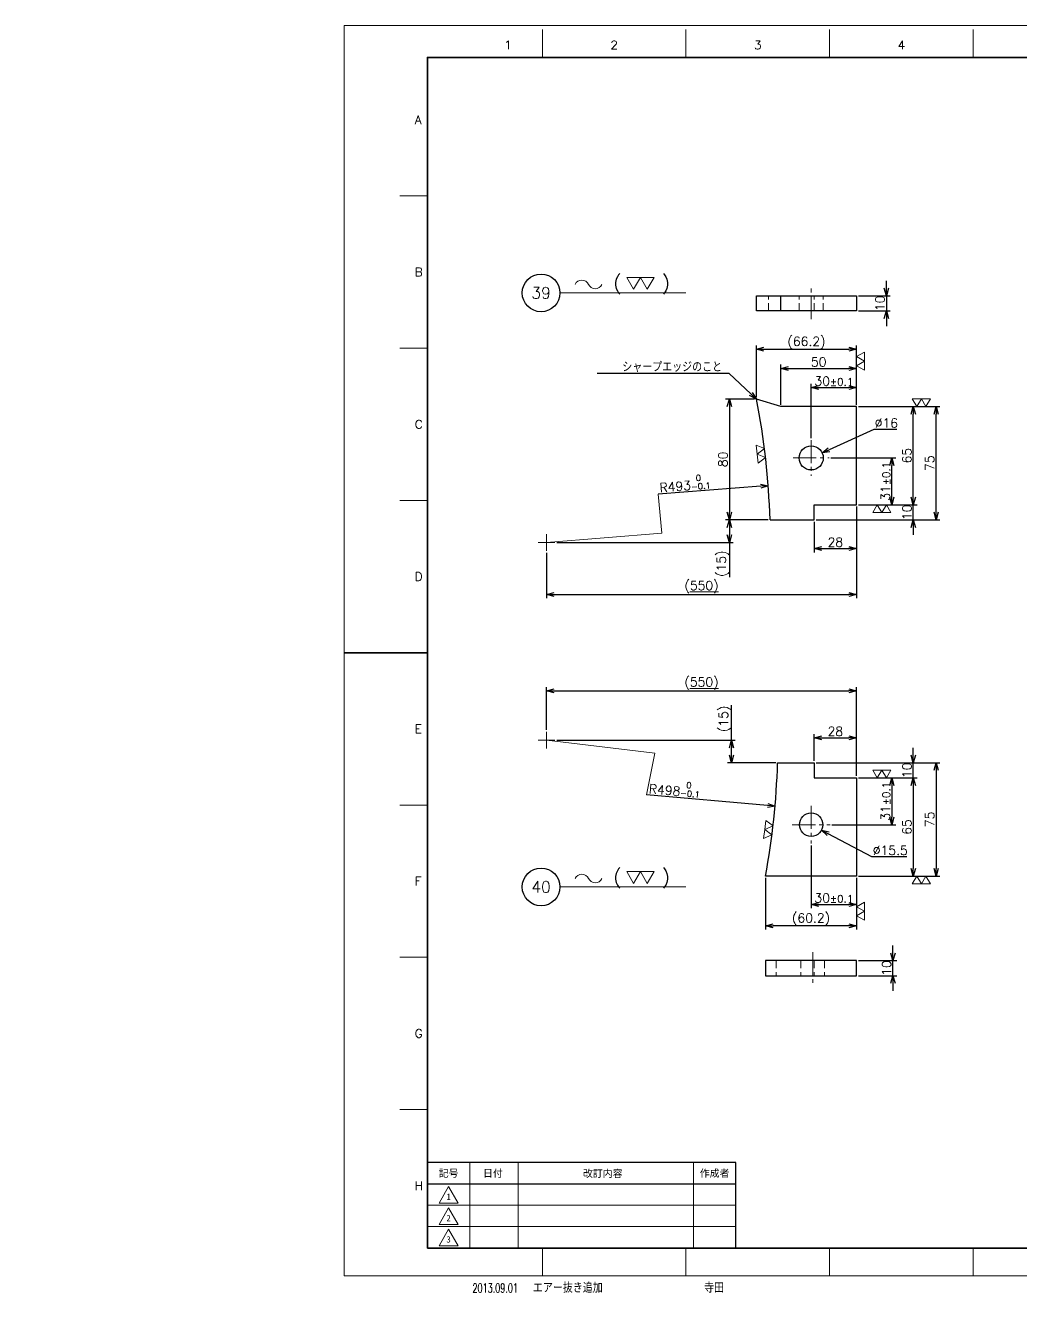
# Model space of a CAD drawing. Header units: millimetres. Extents: x -211 to 1235, y -11 to 828.
# Drawn here: x -211 to 448, y -11 to 828 of the extents above; entities that cross this region are included whole.
import ezdxf
from ezdxf import colors
from ezdxf.entities.mleader import LeaderData, LeaderLine
from ezdxf.enums import TextEntityAlignment as Align
from ezdxf.math import Vec2, Vec3

# ---------------------------------------------------------------- set-up
doc = ezdxf.new("R2010")
doc.units = ezdxf.units.MM
doc.header["$LTSCALE"] = 0.8
doc.header["$PDMODE"] = 99
doc.header["$PDSIZE"] = 1
doc.linetypes.add('CENTER2', pattern=[28.575, 19.05, -3.175, 3.175, -3.175])
doc.linetypes.add('HIDDEN', pattern=[9.525, 6.35, -3.175])
for name, color, linetype, lineweight in [('04_HIDDEN', 2, 'HIDDEN', 13), ('05_CENTER', 4, 'CENTER2', 13), ('07_TEXT', 3, 'Continuous', 13), ('08_DIM', 3, 'Continuous', 13), ('90_FRAME', 5, 'Continuous', 35)]:
    doc.layers.add(name, color=color, linetype=linetype, lineweight=lineweight)
doc.layers.add('91_BLANK', color=5, linetype='Continuous', lineweight=0, plot=False)
doc.styles.add('KSS_TXT', font='txt.shx', dxfattribs={"bigfont": 'extfont2.shx'})
doc.styles.add('MS_G', font='MS Gothic.ttf')
doc.styles.get("Standard").update_dxf_attribs({"font": 'txt.shx', "bigfont": 'extfont2.shx'})
doc.styles.add('表題用', font='MS PGothic.ttf')
doc.dimstyles.new('KSS_DIM', dxfattribs={"dimscale": 2, "dimtxt": 3, "dimasz": 2.5, "dimexe": 1.25, "dimexo": 0.625, "dimtad": 1, "dimdsep": 46, "dimtxsty": 'KSS_TXT', "dimblk": 'OPEN30', "dimcen": 0, "dimazin": 2, "dimtfac": 0.75, "dimtmove": 0, "dimatfit": 3, "dimldrblk": 'OPEN30', "dimfxl": 1.25, "dimtolj": 1, "dimarcsym": 0})
doc.dimstyles.new('KSS_DIM$3', dxfattribs={"dimscale": 2, "dimtxt": 3, "dimasz": 2.5, "dimexe": 1.25, "dimexo": 0.625, "dimtad": 1, "dimtih": 1, "dimtoh": 1, "dimdsep": 46, "dimtxsty": 'KSS_TXT', "dimblk": 'OPEN30', "dimcen": 0, "dimazin": 2, "dimtfac": 0.75, "dimtofl": 0, "dimtmove": 0, "dimatfit": 3, "dimldrblk": 'OPEN30', "dimfxl": 1.25, "dimtolj": 1, "dimarcsym": 0})
doc.dimstyles.new('KSS_DIM$4', dxfattribs={"dimscale": 2, "dimtxt": 3, "dimasz": 2.5, "dimexe": 1.25, "dimexo": 0.625, "dimtad": 1, "dimdsep": 46, "dimtxsty": 'KSS_TXT', "dimblk": 'OPEN30', "dimcen": 0, "dimse1": 1, "dimazin": 2, "dimtfac": 0.75, "dimtofl": 0, "dimtmove": 0, "dimatfit": 3, "dimldrblk": 'OPEN30', "dimfxl": 1.25, "dimtolj": 1, "dimarcsym": 0})

# ---------------------------------------------------------------- blocks, each defined once
blk = doc.blocks.new('AM_BALLOON1')
at = {"transparency": 16777216}
blk.add_circle((0, 0), 5, dxfattribs=at)
blk.add_attdef('B_NUMBER', text='', height=3, dxfattribs=at).set_placement((0, 0), align=Align.MIDDLE_CENTER)
blk = doc.blocks.new('_OPEN')
at = {"color": 0, "linetype": 'ByBlock'}
for p, q in [((-1, 0.17), (0, 0)), ((0, 0), (-1, -0.17)), ((0, 0), (-1, 0))]:
    blk.add_line(p, q, dxfattribs=at)
blk = doc.blocks.new('p1ba05')
for centre, start, end in [((-2.95, 0.29), 24.2276, 155.5758), ((0, 1.62), 204.2276, 335.5758)]:
    blk.add_arc(centre, 1.62, start, end)
blk = doc.blocks.new('p1ba02')
for p, q in [((-1.5, 2.6), (1.5, 2.6)), ((0, 0), (-1.5, 2.6)), ((1.5, 2.6), (0, 0)), ((3, 0), (1.5, 2.6)), ((1.5, 2.6), (4.5, 2.6)), ((4.5, 2.6), (3, 0))]:
    blk.add_line(p, q)
blk = doc.blocks.new('_Open30')
at = {"color": 0, "linetype": 'ByBlock', "lineweight": -2}
for p, q in [((-1, 0.27), (0, 0)), ((0, 0), (-1, -0.27)), ((0, 0), (-1, 0))]:
    blk.add_line(p, q, dxfattribs=at)
blk = doc.blocks.new('*D141')
at = {"layer": '08_DIM', "color": 0, "lineweight": -2, "transparency": 16777216}
for p, q in [((309.07, 554.48), (309.07, 590.43)), ((314.07, 587.93), (334.07, 587.93)), ((339.07, 576.63), (339.07, 590.43))]:
    blk.add_line(p, q, dxfattribs=at)
at = {"layer": 'Defpoints', "color": 0, "transparency": 16777216}
for p in [(339.07, 587.93), (339.07, 575.38), (309.07, 553.23)]:
    blk.add_point(p, dxfattribs=at)
at = {"layer": '08_DIM', "color": 0, "lineweight": -2, "transparency": 16777216, "xscale": 5, "yscale": 5, "zscale": 5, "rotation": 180}
blk.add_blockref('_Open30', (309.07, 587.93), dxfattribs=at)
at = {"layer": '08_DIM', "color": 0, "lineweight": -2, "transparency": 16777216, "xscale": 5, "yscale": 5, "zscale": 5}
blk.add_blockref('_Open30', (339.07, 587.93), dxfattribs=at)
at = {"layer": '08_DIM', "color": 0, "transparency": 16777216, "insert": (324.07, 592.18), "char_height": 6, "attachment_point": 5, "style": 'KSS_TXT'}
blk.add_mtext('30{\\H5.000000;%%p0.1}', dxfattribs=at)
blk = doc.blocks.new('*D142')
at = {"layer": '08_DIM', "color": 0, "lineweight": -2, "transparency": 16777216}
for p, q in [((339.07, 509.13), (339.07, 478.83)), ((311.07, 499.13), (311.07, 478.83)), ((316.07, 481.33), (334.07, 481.33))]:
    blk.add_line(p, q, dxfattribs=at)
at = {"layer": 'Defpoints', "color": 0, "transparency": 16777216}
for p in [(339.07, 510.38), (311.07, 500.38), (339.07, 481.33)]:
    blk.add_point(p, dxfattribs=at)
at = {"layer": '08_DIM', "color": 0, "lineweight": -2, "transparency": 16777216, "xscale": 5, "yscale": 5, "zscale": 5, "rotation": 180}
blk.add_blockref('_Open30', (311.07, 481.33), dxfattribs=at)
at = {"layer": '08_DIM', "color": 0, "lineweight": -2, "transparency": 16777216, "xscale": 5, "yscale": 5, "zscale": 5}
blk.add_blockref('_Open30', (339.07, 481.33), dxfattribs=at)
at = {"layer": '08_DIM', "color": 0, "transparency": 16777216, "insert": (325.07, 485.58), "char_height": 6, "attachment_point": 5, "style": 'KSS_TXT'}
blk.add_mtext('\\A1;28', dxfattribs=at)
blk = doc.blocks.new('*D143')
at = {"layer": '08_DIM', "color": 0, "lineweight": -2, "transparency": 16777216}
for p, q in [((376.65, 515.38), (376.65, 520.38)), ((340.32, 510.38), (379.15, 510.38)), ((376.65, 500.38), (376.65, 510.38)), ((312.32, 500.38), (379.15, 500.38)), ((376.65, 495.38), (376.65, 490.38))]:
    blk.add_line(p, q, dxfattribs=at)
at = {"layer": 'Defpoints', "color": 0, "transparency": 16777216}
for p in [(339.07, 510.38), (376.65, 510.38), (311.07, 500.38)]:
    blk.add_point(p, dxfattribs=at)
at = {"layer": '08_DIM', "color": 0, "lineweight": -2, "transparency": 16777216, "xscale": 5, "yscale": 5, "zscale": 5}
for p, rotation in [((376.65, 510.38), 270), ((376.65, 500.38), 90)]:
    blk.add_blockref('_Open30', p, dxfattribs=dict(at, rotation=rotation))
at = {"layer": '08_DIM', "color": 0, "transparency": 16777216, "insert": (372.4, 505.38), "char_height": 6, "attachment_point": 5, "rotation": 90, "style": 'KSS_TXT'}
blk.add_mtext('\\A1;10', dxfattribs=at)
blk = doc.blocks.new('*D144')
at = {"layer": '08_DIM', "color": 0, "lineweight": -2, "transparency": 16777216}
for p, q in [((322.16, 541.38), (365, 541.38)), ((362.5, 515.38), (362.5, 536.38)), ((340.32, 510.38), (365, 510.38))]:
    blk.add_line(p, q, dxfattribs=at)
at = {"layer": 'Defpoints', "color": 0, "transparency": 16777216}
for p in [(320.91, 541.38), (362.5, 541.38), (339.07, 510.38)]:
    blk.add_point(p, dxfattribs=at)
at = {"layer": '08_DIM', "color": 0, "lineweight": -2, "transparency": 16777216, "xscale": 5, "yscale": 5, "zscale": 5}
for p, rotation in [((362.5, 541.38), 90), ((362.5, 510.38), 270)]:
    blk.add_blockref('_Open30', p, dxfattribs=dict(at, rotation=rotation))
at = {"layer": '08_DIM', "color": 0, "transparency": 16777216, "insert": (358.25, 525.88), "char_height": 6, "attachment_point": 5, "rotation": 90, "style": 'KSS_TXT'}
blk.add_mtext('31{\\H5.000000;%%p0.1}', dxfattribs=at)
blk = doc.blocks.new('*D145')
at = {"layer": '08_DIM', "color": 0, "lineweight": -2, "transparency": 16777216}
for p, q in [((340.32, 575.38), (379.15, 575.38)), ((376.65, 515.38), (376.65, 570.38)), ((340.32, 510.38), (379.15, 510.38))]:
    blk.add_line(p, q, dxfattribs=at)
at = {"layer": 'Defpoints', "color": 0, "transparency": 16777216}
for p in [(339.07, 575.38), (376.65, 575.38), (339.07, 510.38)]:
    blk.add_point(p, dxfattribs=at)
at = {"layer": '08_DIM', "color": 0, "lineweight": -2, "transparency": 16777216, "xscale": 5, "yscale": 5, "zscale": 5}
for p, rotation in [((376.65, 575.38), 90), ((376.65, 510.38), 270)]:
    blk.add_blockref('_Open30', p, dxfattribs=dict(at, rotation=rotation))
at = {"layer": '08_DIM', "color": 0, "transparency": 16777216, "insert": (372.39, 542.88), "char_height": 6, "attachment_point": 5, "rotation": 90, "style": 'KSS_TXT'}
blk.add_mtext('\\A1;65', dxfattribs=at)
blk = doc.blocks.new('*D146')
at = {"layer": '08_DIM', "color": 0, "lineweight": -2, "transparency": 16777216}
for p, q in [((289.07, 576.63), (289.07, 603.12)), ((294.07, 600.62), (334.07, 600.62)), ((339.07, 576.63), (339.07, 603.12))]:
    blk.add_line(p, q, dxfattribs=at)
at = {"layer": 'Defpoints', "color": 0, "transparency": 16777216}
for p in [(339.07, 600.62), (289.07, 575.38), (339.07, 575.38)]:
    blk.add_point(p, dxfattribs=at)
at = {"layer": '08_DIM', "color": 0, "lineweight": -2, "transparency": 16777216, "xscale": 5, "yscale": 5, "zscale": 5, "rotation": 180}
blk.add_blockref('_Open30', (289.07, 600.62), dxfattribs=at)
at = {"layer": '08_DIM', "color": 0, "lineweight": -2, "transparency": 16777216, "xscale": 5, "yscale": 5, "zscale": 5}
blk.add_blockref('_Open30', (339.07, 600.62), dxfattribs=at)
at = {"layer": '08_DIM', "color": 0, "transparency": 16777216, "insert": (314.07, 604.87), "char_height": 6, "attachment_point": 5, "style": 'KSS_TXT'}
blk.add_mtext('\\A1;50', dxfattribs=at)
blk = doc.blocks.new('*D147')
at = {"layer": '08_DIM', "color": 0, "lineweight": -2, "transparency": 16777216}
for p, q in [((280.59, 500.38), (252.41, 500.38)), ((254.91, 495.38), (254.91, 490.38)), ((140.66, 485.38), (257.41, 485.38)), ((254.91, 485.38), (254.91, 462.34))]:
    blk.add_line(p, q, dxfattribs=at)
at = {"layer": 'Defpoints', "color": 0, "transparency": 16777216}
for p in [(281.84, 500.38), (139.41, 485.38), (254.91, 485.38)]:
    blk.add_point(p, dxfattribs=at)
at = {"layer": '08_DIM', "color": 0, "lineweight": -2, "transparency": 16777216, "xscale": 5, "yscale": 5, "zscale": 5}
for p, rotation in [((254.91, 500.38), 90), ((254.91, 485.38), 270)]:
    blk.add_blockref('_Open30', p, dxfattribs=dict(at, rotation=rotation))
at = {"layer": '08_DIM', "color": 0, "transparency": 16777216, "insert": (250.65, 471.36), "char_height": 6, "attachment_point": 5, "rotation": 90, "style": 'KSS_TXT'}
blk.add_mtext('\\A1;(15)', dxfattribs=at)
blk = doc.blocks.new('*D148')
at = {"layer": '08_DIM', "color": 0, "lineweight": -2, "transparency": 16777216}
for p, q in [((339.07, 509.13), (339.07, 448.54)), ((133.92, 478.64), (133.92, 448.54)), ((138.92, 451.04), (334.07, 451.04))]:
    blk.add_line(p, q, dxfattribs=at)
at = {"layer": 'Defpoints', "color": 0, "transparency": 16777216}
for p in [(339.07, 510.38), (133.92, 479.89), (339.07, 451.04)]:
    blk.add_point(p, dxfattribs=at)
at = {"layer": '08_DIM', "color": 0, "lineweight": -2, "transparency": 16777216, "xscale": 5, "yscale": 5, "zscale": 5, "rotation": 180}
blk.add_blockref('_Open30', (133.92, 451.04), dxfattribs=at)
at = {"layer": '08_DIM', "color": 0, "lineweight": -2, "transparency": 16777216, "xscale": 5, "yscale": 5, "zscale": 5}
blk.add_blockref('_Open30', (339.07, 451.04), dxfattribs=at)
at = {"layer": '08_DIM', "color": 0, "transparency": 16777216, "insert": (236.49, 455.89), "char_height": 6, "attachment_point": 5, "style": 'KSS_TXT'}
blk.add_mtext('\\A1;(\\L550)', dxfattribs=at)
blk = doc.blocks.new('*D149')
at = {"layer": '08_DIM', "color": 0, "lineweight": -2, "transparency": 16777216}
for p, q in [((272.83, 581.63), (272.83, 615.79)), ((277.83, 613.29), (334.07, 613.29)), ((339.07, 576.63), (339.07, 615.79))]:
    blk.add_line(p, q, dxfattribs=at)
at = {"layer": 'Defpoints', "color": 0, "transparency": 16777216}
for p in [(339.07, 613.29), (272.83, 580.38), (339.07, 575.38)]:
    blk.add_point(p, dxfattribs=at)
at = {"layer": '08_DIM', "color": 0, "lineweight": -2, "transparency": 16777216, "xscale": 5, "yscale": 5, "zscale": 5, "rotation": 180}
blk.add_blockref('_Open30', (272.83, 613.29), dxfattribs=at)
at = {"layer": '08_DIM', "color": 0, "lineweight": -2, "transparency": 16777216, "xscale": 5, "yscale": 5, "zscale": 5}
blk.add_blockref('_Open30', (339.07, 613.29), dxfattribs=at)
at = {"layer": '08_DIM', "color": 0, "transparency": 16777216, "insert": (305.95, 617.54), "char_height": 6, "attachment_point": 5, "style": 'KSS_TXT'}
blk.add_mtext('\\A1;(66.2)', dxfattribs=at)
blk = doc.blocks.new('*D150')
at = {"layer": '08_DIM', "color": 0, "lineweight": -2, "transparency": 16777216}
for p, q in [((358.81, 653.65), (358.81, 658.65)), ((340.32, 648.65), (361.31, 648.65)), ((358.81, 648.65), (358.81, 638.65)), ((340.32, 638.65), (361.31, 638.65)), ((358.81, 633.65), (358.81, 628.65))]:
    blk.add_line(p, q, dxfattribs=at)
at = {"layer": 'Defpoints', "color": 0, "transparency": 16777216}
for p in [(339.07, 648.65), (339.07, 638.65), (358.81, 638.65)]:
    blk.add_point(p, dxfattribs=at)
at = {"layer": '08_DIM', "color": 0, "lineweight": -2, "transparency": 16777216, "xscale": 5, "yscale": 5, "zscale": 5}
for p, rotation in [((358.81, 648.65), 270), ((358.81, 638.65), 90)]:
    blk.add_blockref('_Open30', p, dxfattribs=dict(at, rotation=rotation))
at = {"layer": '08_DIM', "color": 0, "transparency": 16777216, "insert": (354.56, 643.65), "char_height": 6, "attachment_point": 5, "rotation": 90, "style": 'KSS_TXT'}
blk.add_mtext('\\A1;10', dxfattribs=at)
blk = doc.blocks.new('*D151')
at = {"layer": '08_DIM', "color": 0, "lineweight": -2, "transparency": 16777216}
for p, q in [((340.32, 575.38), (394.27, 575.38)), ((391.77, 505.38), (391.77, 570.38)), ((312.32, 500.38), (394.27, 500.38))]:
    blk.add_line(p, q, dxfattribs=at)
at = {"layer": 'Defpoints', "color": 0, "transparency": 16777216}
for p in [(339.07, 575.38), (391.77, 575.38), (311.07, 500.38)]:
    blk.add_point(p, dxfattribs=at)
at = {"layer": '08_DIM', "color": 0, "lineweight": -2, "transparency": 16777216, "xscale": 5, "yscale": 5, "zscale": 5}
for p, rotation in [((391.77, 575.38), 90), ((391.77, 500.38), 270)]:
    blk.add_blockref('_Open30', p, dxfattribs=dict(at, rotation=rotation))
at = {"layer": '08_DIM', "color": 0, "transparency": 16777216, "insert": (387.51, 537.88), "char_height": 6, "attachment_point": 5, "rotation": 90, "style": 'KSS_TXT'}
blk.add_mtext('\\A1;75', dxfattribs=at)
blk = doc.blocks.new('*D152')
at = {"layer": '08_DIM', "color": 0, "lineweight": -2, "transparency": 16777216}
for p, q in [((271.58, 580.38), (252.41, 580.38)), ((254.91, 575.38), (254.91, 505.38)), ((280.59, 500.38), (252.41, 500.38))]:
    blk.add_line(p, q, dxfattribs=at)
at = {"layer": 'Defpoints', "color": 0, "transparency": 16777216}
for p in [(272.83, 580.38), (254.91, 500.38), (281.84, 500.38)]:
    blk.add_point(p, dxfattribs=at)
at = {"layer": '08_DIM', "color": 0, "lineweight": -2, "transparency": 16777216, "xscale": 5, "yscale": 5, "zscale": 5}
for p, rotation in [((254.91, 580.38), 90), ((254.91, 500.38), 270)]:
    blk.add_blockref('_Open30', p, dxfattribs=dict(at, rotation=rotation))
at = {"layer": '08_DIM', "color": 0, "transparency": 16777216, "insert": (250.66, 540.38), "char_height": 6, "attachment_point": 5, "rotation": 90, "style": 'KSS_TXT'}
blk.add_mtext('\\A1;80', dxfattribs=at)
blk = doc.blocks.new('*D153')
at = {"layer": '08_DIM', "color": 0, "lineweight": -2, "transparency": 16777216}
for p, q in [((311.07, 340.81), (311.07, 358.6)), ((316.07, 356.1), (334.07, 356.1)), ((339.07, 330.81), (339.07, 358.6))]:
    blk.add_line(p, q, dxfattribs=at)
at = {"layer": 'Defpoints', "color": 0, "transparency": 16777216}
for p in [(339.07, 356.1), (311.07, 339.56), (339.07, 329.56)]:
    blk.add_point(p, dxfattribs=at)
at = {"layer": '08_DIM', "color": 0, "lineweight": -2, "transparency": 16777216, "xscale": 5, "yscale": 5, "zscale": 5, "rotation": 180}
blk.add_blockref('_Open30', (311.07, 356.1), dxfattribs=at)
at = {"layer": '08_DIM', "color": 0, "lineweight": -2, "transparency": 16777216, "xscale": 5, "yscale": 5, "zscale": 5}
blk.add_blockref('_Open30', (339.07, 356.1), dxfattribs=at)
at = {"layer": '08_DIM', "color": 0, "transparency": 16777216, "insert": (325.07, 360.35), "char_height": 6, "attachment_point": 5, "style": 'KSS_TXT'}
blk.add_mtext('\\A1;28', dxfattribs=at)
blk = doc.blocks.new('*D154')
at = {"layer": '08_DIM', "color": 0, "lineweight": -2, "transparency": 16777216}
for p, q in [((376.65, 344.56), (376.65, 349.56)), ((312.32, 339.56), (379.15, 339.56)), ((376.65, 329.56), (376.65, 339.56)), ((340.32, 329.56), (379.15, 329.56)), ((376.65, 324.56), (376.65, 319.56))]:
    blk.add_line(p, q, dxfattribs=at)
at = {"layer": 'Defpoints', "color": 0, "transparency": 16777216}
for p in [(311.07, 339.56), (376.65, 339.56), (339.07, 329.56)]:
    blk.add_point(p, dxfattribs=at)
at = {"layer": '08_DIM', "color": 0, "lineweight": -2, "transparency": 16777216, "xscale": 5, "yscale": 5, "zscale": 5}
for p, rotation in [((376.65, 339.56), 270), ((376.65, 329.56), 90)]:
    blk.add_blockref('_Open30', p, dxfattribs=dict(at, rotation=rotation))
at = {"layer": '08_DIM', "color": 0, "transparency": 16777216, "insert": (372.4, 334.56), "char_height": 6, "attachment_point": 5, "rotation": 90, "style": 'KSS_TXT'}
blk.add_mtext('\\A1;10', dxfattribs=at)
blk = doc.blocks.new('*D155')
at = {"layer": '08_DIM', "color": 0, "lineweight": -2, "transparency": 16777216}
for p, q in [((340.32, 329.56), (379.15, 329.56)), ((376.65, 324.56), (376.65, 269.56)), ((340.32, 264.56), (379.15, 264.56))]:
    blk.add_line(p, q, dxfattribs=at)
at = {"layer": 'Defpoints', "color": 0, "transparency": 16777216}
for p in [(339.07, 329.56), (339.07, 264.56), (376.65, 264.56)]:
    blk.add_point(p, dxfattribs=at)
at = {"layer": '08_DIM', "color": 0, "lineweight": -2, "transparency": 16777216, "xscale": 5, "yscale": 5, "zscale": 5}
for p, rotation in [((376.65, 329.56), 90), ((376.65, 264.56), 270)]:
    blk.add_blockref('_Open30', p, dxfattribs=dict(at, rotation=rotation))
at = {"layer": '08_DIM', "color": 0, "transparency": 16777216, "insert": (372.39, 297.06), "char_height": 6, "attachment_point": 5, "rotation": 90, "style": 'KSS_TXT'}
blk.add_mtext('\\A1;65', dxfattribs=at)
blk = doc.blocks.new('*D156')
at = {"layer": '08_DIM', "color": 0, "lineweight": -2, "transparency": 16777216}
for p, q in [((340.32, 329.56), (365, 329.56)), ((362.5, 324.56), (362.5, 303.56)), ((322.8, 298.56), (365, 298.56))]:
    blk.add_line(p, q, dxfattribs=at)
at = {"layer": 'Defpoints', "color": 0, "transparency": 16777216}
for p in [(339.07, 329.56), (321.55, 298.56), (362.5, 298.56)]:
    blk.add_point(p, dxfattribs=at)
at = {"layer": '08_DIM', "color": 0, "lineweight": -2, "transparency": 16777216, "xscale": 5, "yscale": 5, "zscale": 5}
for p, rotation in [((362.5, 329.56), 90), ((362.5, 298.56), 270)]:
    blk.add_blockref('_Open30', p, dxfattribs=dict(at, rotation=rotation))
at = {"layer": '08_DIM', "color": 0, "transparency": 16777216, "insert": (358.25, 314.06), "char_height": 6, "attachment_point": 5, "rotation": 90, "style": 'KSS_TXT'}
blk.add_mtext('31{\\H5.000000;%%p0.1}', dxfattribs=at)
blk = doc.blocks.new('*D157')
at = {"layer": '08_DIM', "color": 0, "lineweight": -2, "transparency": 16777216}
for p, q in [((312.32, 339.56), (394.27, 339.56)), ((391.77, 334.56), (391.77, 269.56)), ((340.32, 264.56), (394.27, 264.56))]:
    blk.add_line(p, q, dxfattribs=at)
at = {"layer": 'Defpoints', "color": 0, "transparency": 16777216}
for p in [(311.07, 339.56), (339.07, 264.56), (391.77, 264.56)]:
    blk.add_point(p, dxfattribs=at)
at = {"layer": '08_DIM', "color": 0, "lineweight": -2, "transparency": 16777216, "xscale": 5, "yscale": 5, "zscale": 5}
for p, rotation in [((391.77, 339.56), 90), ((391.77, 264.56), 270)]:
    blk.add_blockref('_Open30', p, dxfattribs=dict(at, rotation=rotation))
at = {"layer": '08_DIM', "color": 0, "transparency": 16777216, "insert": (387.51, 302.06), "char_height": 6, "attachment_point": 5, "rotation": 90, "style": 'KSS_TXT'}
blk.add_mtext('\\A1;75', dxfattribs=at)
blk = doc.blocks.new('*D158')
at = {"layer": '08_DIM', "color": 0, "lineweight": -2, "transparency": 16777216}
for p, q in [((278.87, 263.31), (278.87, 229.11)), ((339.07, 263.31), (339.07, 229.11)), ((334.07, 231.61), (283.87, 231.61))]:
    blk.add_line(p, q, dxfattribs=at)
at = {"layer": 'Defpoints', "color": 0, "transparency": 16777216}
for p in [(278.87, 264.56), (339.07, 264.56), (278.87, 231.61)]:
    blk.add_point(p, dxfattribs=at)
at = {"layer": '08_DIM', "color": 0, "lineweight": -2, "transparency": 16777216, "xscale": 5, "yscale": 5, "zscale": 5, "rotation": 180}
blk.add_blockref('_Open30', (278.87, 231.61), dxfattribs=at)
at = {"layer": '08_DIM', "color": 0, "lineweight": -2, "transparency": 16777216, "xscale": 5, "yscale": 5, "zscale": 5}
blk.add_blockref('_Open30', (339.07, 231.61), dxfattribs=at)
at = {"layer": '08_DIM', "color": 0, "transparency": 16777216, "insert": (308.97, 235.86), "char_height": 6, "attachment_point": 5, "style": 'KSS_TXT'}
blk.add_mtext('\\A1;(60.2)', dxfattribs=at)
blk = doc.blocks.new('*D159')
at = {"layer": '08_DIM', "color": 0, "lineweight": -2, "transparency": 16777216}
for p, q in [((309.07, 284.84), (309.07, 243.27)), ((339.07, 263.31), (339.07, 243.27)), ((314.07, 245.77), (334.07, 245.77))]:
    blk.add_line(p, q, dxfattribs=at)
at = {"layer": 'Defpoints', "color": 0, "transparency": 16777216}
for p in [(309.07, 286.09), (339.07, 264.56), (339.07, 245.77)]:
    blk.add_point(p, dxfattribs=at)
at = {"layer": '08_DIM', "color": 0, "lineweight": -2, "transparency": 16777216, "xscale": 5, "yscale": 5, "zscale": 5, "rotation": 180}
blk.add_blockref('_Open30', (309.07, 245.77), dxfattribs=at)
at = {"layer": '08_DIM', "color": 0, "lineweight": -2, "transparency": 16777216, "xscale": 5, "yscale": 5, "zscale": 5}
blk.add_blockref('_Open30', (339.07, 245.77), dxfattribs=at)
at = {"layer": '08_DIM', "color": 0, "transparency": 16777216, "insert": (324.07, 250.02), "char_height": 6, "attachment_point": 5, "style": 'KSS_TXT'}
blk.add_mtext('30{\\H5.000000;%%p0.1}', dxfattribs=at)
blk = doc.blocks.new('*D160')
at = {"layer": '08_DIM', "color": 0, "lineweight": -2, "transparency": 16777216}
for p, q in [((256.29, 354.56), (256.29, 377.61)), ((140.66, 354.56), (258.79, 354.56)), ((256.29, 344.56), (256.29, 349.56)), ((285.59, 339.56), (253.79, 339.56))]:
    blk.add_line(p, q, dxfattribs=at)
at = {"layer": 'Defpoints', "color": 0, "transparency": 16777216}
for p in [(139.41, 354.56), (256.29, 354.56), (286.84, 339.56)]:
    blk.add_point(p, dxfattribs=at)
at = {"layer": '08_DIM', "color": 0, "lineweight": -2, "transparency": 16777216, "xscale": 5, "yscale": 5, "zscale": 5}
for p, rotation in [((256.29, 354.56), 90), ((256.29, 339.56), 270)]:
    blk.add_blockref('_Open30', p, dxfattribs=dict(at, rotation=rotation))
at = {"layer": '08_DIM', "color": 0, "transparency": 16777216, "insert": (252.03, 368.59), "char_height": 6, "attachment_point": 5, "rotation": 90, "style": 'KSS_TXT'}
blk.add_mtext('\\A1;(15)', dxfattribs=at)
blk = doc.blocks.new('*D161')
at = {"layer": '08_DIM', "color": 0, "lineweight": -2, "transparency": 16777216}
for p, q in [((133.92, 361.31), (133.92, 389.68)), ((138.92, 387.18), (334.07, 387.18)), ((339.07, 330.81), (339.07, 389.68))]:
    blk.add_line(p, q, dxfattribs=at)
at = {"layer": 'Defpoints', "color": 0, "transparency": 16777216}
for p in [(339.07, 387.18), (133.92, 360.06), (339.07, 329.56)]:
    blk.add_point(p, dxfattribs=at)
at = {"layer": '08_DIM', "color": 0, "lineweight": -2, "transparency": 16777216, "xscale": 5, "yscale": 5, "zscale": 5, "rotation": 180}
blk.add_blockref('_Open30', (133.92, 387.18), dxfattribs=at)
at = {"layer": '08_DIM', "color": 0, "lineweight": -2, "transparency": 16777216, "xscale": 5, "yscale": 5, "zscale": 5}
blk.add_blockref('_Open30', (339.07, 387.18), dxfattribs=at)
at = {"layer": '08_DIM', "color": 0, "transparency": 16777216, "insert": (236.49, 392.03), "char_height": 6, "attachment_point": 5, "style": 'KSS_TXT'}
blk.add_mtext('\\A1;(\\L550)', dxfattribs=at)
blk = doc.blocks.new('*D185')
at = {"layer": '08_DIM', "color": 0, "lineweight": -2, "transparency": 16777216}
for p, q in [((363.19, 213.59), (363.19, 218.59)), ((340.32, 208.59), (365.69, 208.59)), ((363.19, 198.59), (363.19, 208.59)), ((340.32, 198.59), (365.69, 198.59)), ((363.19, 193.59), (363.19, 188.59))]:
    blk.add_line(p, q, dxfattribs=at)
at = {"layer": 'Defpoints', "color": 0, "transparency": 16777216}
for p in [(339.07, 208.59), (363.19, 208.59), (339.07, 198.59)]:
    blk.add_point(p, dxfattribs=at)
at = {"layer": '08_DIM', "color": 0, "lineweight": -2, "transparency": 16777216, "xscale": 5, "yscale": 5, "zscale": 5}
for p, rotation in [((363.19, 208.59), 270), ((363.19, 198.59), 90)]:
    blk.add_blockref('_Open30', p, dxfattribs=dict(at, rotation=rotation))
at = {"layer": '08_DIM', "color": 0, "transparency": 16777216, "insert": (358.94, 203.59), "char_height": 6, "attachment_point": 5, "rotation": 90, "style": 'KSS_TXT'}
blk.add_mtext('\\A1;10', dxfattribs=at)
blk = doc.blocks.new('*D202')
at = {"layer": '08_DIM', "color": 0, "lineweight": -2, "transparency": 16777216}
for p, q in [((350.54, 560.18), (320.91, 546.75)), ((365.79, 560.18), (350.54, 560.18))]:
    blk.add_line(p, q, dxfattribs=at)
at = {"layer": 'Defpoints', "color": 0, "transparency": 16777216}
for p in [(301.78, 538.08), (316.35, 544.68)]:
    blk.add_point(p, dxfattribs=at)
at = {"layer": '08_DIM', "color": 0, "lineweight": -2, "transparency": 16777216, "xscale": 5, "yscale": 5, "zscale": 5, "rotation": 204.3828563816694}
blk.add_blockref('_Open30', (316.35, 544.68), dxfattribs=at)
at = {"layer": '08_DIM', "color": 0, "transparency": 16777216, "insert": (358.79, 564.43), "char_height": 6, "attachment_point": 5, "style": 'KSS_TXT'}
blk.add_mtext('\\A1;%%C16', dxfattribs=at)
blk = doc.blocks.new('*D204')
at = {"layer": '08_DIM', "color": 0, "lineweight": -2, "transparency": 16777216}
for p, q in [((349.1, 277.26), (320.32, 292.58)), ((372.39, 277.26), (349.1, 277.26))]:
    blk.add_line(p, q, dxfattribs=at)
at = {"layer": 'Defpoints', "color": 0, "transparency": 16777216}
for p in [(302.22, 302.21), (315.91, 294.92)]:
    blk.add_point(p, dxfattribs=at)
at = {"layer": '08_DIM', "color": 0, "lineweight": -2, "transparency": 16777216, "xscale": 5, "yscale": 5, "zscale": 5, "rotation": 151.9842320127944}
blk.add_blockref('_Open30', (315.91, 294.92), dxfattribs=at)
at = {"layer": '08_DIM', "color": 0, "transparency": 16777216, "insert": (361.37, 281.52), "char_height": 6, "attachment_point": 5, "style": 'KSS_TXT'}
blk.add_mtext('\\A1;%%C15.5', dxfattribs=at)
blk = doc.blocks.new('*D206')
at = {"layer": '08_DIM', "color": 0, "lineweight": -2, "transparency": 16777216}
blk.add_line((280.17, 311.36), (200.08, 318.4), dxfattribs=at)
at = {"layer": 'Defpoints', "color": 0, "transparency": 16777216}
for p in [(-210.93, 354.56), (285.15, 310.92)]:
    blk.add_point(p, dxfattribs=at)
at = {"layer": '08_DIM', "color": 0, "lineweight": -2, "transparency": 16777216, "xscale": 5, "yscale": 5, "zscale": 5, "rotation": 354.9720743871836}
blk.add_blockref('_Open30', (285.15, 310.92), dxfattribs=at)
at = {"layer": '08_DIM', "color": 0, "transparency": 16777216, "insert": (218.78, 322.7), "char_height": 6, "attachment_point": 5, "rotation": 354.97207, "style": 'KSS_TXT'}
blk.add_mtext('R498{\\H4.000000;\\S 0^ -0.1;}', dxfattribs=at)
blk = doc.blocks.new('*D207')
at = {"layer": '08_DIM', "color": 0, "lineweight": -2, "transparency": 16777216}
blk.add_line((275.64, 522.62), (207.72, 517.42), dxfattribs=at)
at = {"layer": 'Defpoints', "color": 0, "transparency": 16777216}
for p in [(280.63, 523), (-210.93, 485.38)]:
    blk.add_point(p, dxfattribs=at)
at = {"layer": '08_DIM', "color": 0, "lineweight": -2, "transparency": 16777216, "xscale": 5, "yscale": 5, "zscale": 5, "rotation": 4.376281027566921}
blk.add_blockref('_Open30', (280.63, 523), dxfattribs=at)
at = {"layer": '08_DIM', "color": 0, "transparency": 16777216, "insert": (225.47, 524.71), "char_height": 6, "attachment_point": 5, "rotation": 4.37628, "style": 'KSS_TXT'}
blk.add_mtext('R493{\\H4.000000;\\S 0^ -0.1;}', dxfattribs=at)

msp = doc.modelspace()

# ---------------------------------------------------------------- linework, layer by layer
at = {"color": 0}
for p, q in [((289.066, 638.649), (289.066, 648.649)), ((289.066, 575.382), (272.826, 580.382)), ((294.066, 575.382), (289.066, 575.382))]:
    msp.add_line(p, q, dxfattribs=at)
for points in [[(339.066, 638.649), (272.826, 638.649), (272.826, 648.649), (339.066, 648.649)], [(339.066, 208.59), (278.866, 208.59), (278.866, 198.59), (339.066, 198.59)]]:
    msp.add_lwpolyline(points, close=True, dxfattribs=at)
for points in [[(281.838, 500.382), (311.066, 500.382), (311.066, 510.382), (339.066, 510.382), (339.066, 575.382), (294.066, 575.382)], [(286.84, 339.565), (311.066, 339.565), (311.066, 329.565), (339.066, 329.565), (339.066, 264.565), (294.066, 264.565)], [(294.066, 264.565), (278.866, 264.565)]]:
    msp.add_lwpolyline(points, dxfattribs=at)
for centre, radius in [((309.066, 541.382), 8), ((309.066, 298.565), 7.75)]:
    msp.add_circle(centre, radius, dxfattribs=at)
for centre, radius, start, end in [((-210.934, 485.382), 493, 1.743548, 11.110265), ((-210.934, 354.565), 498, 349.588131, 358.273962)]:
    msp.add_arc(centre, radius, start, end, dxfattribs=at)
at = {"layer": '04_HIDDEN', "color": 9}
for p, q in [((280.837, 638.649), (280.837, 648.649)), ((311.066, 638.649), (311.066, 648.649)), ((285.84, 208.59), (285.84, 198.59)), ((311.066, 208.59), (311.066, 198.59))]:
    msp.add_line(p, q, dxfattribs=at)
at = {"layer": '04_HIDDEN'}
for p, q in [((301.066, 638.649), (301.066, 648.649)), ((317.066, 638.649), (317.066, 648.649)), ((302.316, 208.59), (302.316, 198.59)), ((317.816, 208.59), (317.816, 198.59))]:
    msp.add_line(p, q, dxfattribs=at)
at = {"layer": '05_CENTER'}
for p, q in [((309.066, 633.149), (309.066, 654.149)), ((309.066, 553.228), (309.066, 529.536)), ((297.22, 541.382), (320.912, 541.382)), ((133.921, 479.89), (133.921, 490.875)), ((139.414, 485.382), (128.428, 485.382)), ((139.414, 354.565), (128.428, 354.565)), ((133.921, 349.072), (133.921, 360.058)), ((309.066, 311.044), (309.066, 286.086)), ((296.587, 298.565), (321.545, 298.565)), ((310.066, 214.09), (310.066, 193.09))]:
    msp.add_line(p, q, dxfattribs=at)
at = {"layer": '08_DIM'}
for p, q in [((142.841, 650.611), (226.059, 650.611)), ((207.724, 517.422), (210.221, 491.627)), ((210.221, 491.627), (133.921, 485.382)), ((205.652, 345.881), (133.921, 354.565)), ((200.079, 318.404), (205.652, 345.881)), ((142.841, 257.335), (226.059, 257.335))]:
    msp.add_line(p, q, dxfattribs=at)
at = {"layer": '90_FRAME', "color": 4, "lineweight": 13}
for p, q in [((131.173, 806.5), (131.173, 824.906)), ((226.218, 806.5), (226.218, 824.906)), ((321.264, 806.5), (321.264, 824.906)), ((416.309, 806.5), (416.309, 824.906)), ((55.161, 714.86), (36.755, 714.86)), ((55.161, 614.044), (36.755, 614.044)), ((55.161, 513.228), (36.755, 513.228)), ((55.161, 311.596), (36.755, 311.596)), ((55.161, 210.78), (36.755, 210.78)), ((55.161, 109.964), (36.755, 109.964)), ((131.173, 0), (131.173, 18.324)), ((226.218, 0), (226.218, 18.324)), ((321.264, 0), (321.264, 18.324)), ((416.309, 0), (416.309, 18.324))]:
    msp.add_line(p, q, dxfattribs=at)
at = {"layer": '90_FRAME'}
msp.add_line((0, 412.412), (55.161, 412.412), dxfattribs=at)
at = {"layer": '90_FRAME', "color": 0, "lineweight": 13}
for p, q in [((83.161, 18.324), (83.161, 74.895)), ((115.161, 18.324), (115.161, 74.895)), ((231.161, 18.324), (231.161, 74.895)), ((55.161, 46.609), (259.161, 46.609)), ((55.161, 32.467), (259.161, 32.467))]:
    msp.add_line(p, q, dxfattribs=at)
at = {"layer": '90_FRAME', "color": 0, "lineweight": 25}
msp.add_line((55.161, 60.752), (259.161, 60.752), dxfattribs=at)
at = {"layer": '90_FRAME'}
msp.add_lwpolyline([(55.161, 18.324), (1157.639, 18.324), (1157.639, 806.5), (55.161, 806.5)], close=True, dxfattribs=at)
at = {"layer": '90_FRAME', "color": 0, "lineweight": 25}
msp.add_lwpolyline([(55.161, 18.324), (259.161, 18.324), (259.161, 74.895), (55.161, 74.895)], close=True, dxfattribs=at)
at = {"layer": '90_FRAME', "color": 0, "lineweight": 13}
for points in [[(62.797, 48.111), (69.161, 59.135), (75.525, 48.111), (62.797, 48.111)], [(62.797, 33.969), (69.161, 44.992), (75.525, 33.969), (62.797, 33.969)], [(62.797, 19.826), (69.161, 30.849), (75.525, 19.826), (62.797, 19.826)]]:
    msp.add_lwpolyline(points, dxfattribs=at)
at = {"layer": '91_BLANK'}
msp.add_lwpolyline([(0, 0), (1176.045, 0), (1176.045, 827.746), (0, 827.746)], close=True, dxfattribs=at)

# ---------------------------------------------------------------- block references
at = {"layer": '08_DIM'}
for name, p, xscale, yscale, zscale in [('p1ba05', (166.16, 653.346), 3, 3, 3), ('p1ba02', (191.571, 652.995), 3, 3, 3), ('p1ba02', (384.96, 575.382), -2, 2, 2), ('p1ba02', (358.807, 329.565), -2, 2, 2), ('p1ba05', (166.16, 260.071), 3, 3, 3), ('p1ba02', (191.571, 259.72), 3, 3, 3)]:
    msp.add_blockref(name, p, dxfattribs=dict(at, xscale=xscale, yscale=yscale, zscale=zscale))
at = {"layer": '08_DIM', "yscale": 2, "zscale": 2}
for p, xscale, rotation in [((339.066, 608.419), 2, 270), ((278.856, 541.553), 2, 96.90518252860834), ((358.807, 510.382), 2, 180), ((283.81, 297.709), -2, 83.09481747139162), ((384.96, 264.565), 2, 180), ((339.066, 244.27), 2, 270)]:
    msp.add_blockref('p1ba02', p, dxfattribs=dict(at, xscale=xscale, rotation=rotation))

# ---------------------------------------------------------------- texts
at = {"layer": '07_TEXT', "style": 'KSS_TXT'}
for p in [(178.096, 652.769), (178.096, 259.494)]:
    msp.add_text('(   )', height=9, dxfattribs=at).set_placement(p)
at = {"layer": '90_FRAME', "color": 0, "lineweight": 13, "style": 'KSS_TXT'}
for s, p in [('1', (108.455, 810.166)), ('2', (178.696, 810.166)), ('3', (273.741, 810.166)), ('4', (368.787, 810.166))]:
    msp.add_text(s, height=5.68, dxfattribs=at).set_placement(p, align=Align.BOTTOM_CENTER)
for s, p in [('A', (46.799, 765.268)), ('B', (46.799, 664.452)), ('C', (46.799, 563.636)), ('D', (46.799, 462.82)), ('E', (46.799, 362.004)), ('F', (46.799, 261.188)), ('G', (46.799, 160.372)), ('H', (46.799, 59.556))]:
    msp.add_text(s, height=5.68, dxfattribs=at).set_placement(p, align=Align.MIDDLE_LEFT)
at = {"layer": '90_FRAME', "color": 0, "style": '表題用'}
for s, p in [('記号', (69.161, 67.824)), ('日付', (98.474, 67.824)), ('作成者', (245.161, 67.824))]:
    msp.add_text(s, height=4.8, dxfattribs=at).set_placement(p, align=Align.MIDDLE_CENTER)
msp.add_text('改訂内容', height=4.8, dxfattribs=at).set_placement((171.161, 67.824), align=Align.MIDDLE)
at = {"layer": '90_FRAME', "color": 0, "lineweight": 13, "style": 'MS_G'}
for s, p in [('1', (69.161, 52.267)), ('2', (69.161, 38.124)), ('3', (69.161, 23.981))]:
    msp.add_text(s, height=4.243, dxfattribs=at).set_placement(p, align=Align.MIDDLE)
at = {"layer": '90_FRAME', "color": 3, "lineweight": 13, "width": 0.65}
msp.add_text('2013.09.01', height=6, dxfattribs=at).set_placement((84.953, -11.205))
at = {"layer": '90_FRAME', "color": 3, "lineweight": 13}
for s, p in [('エアー抜き追加', (124.937, -11.205)), ('寺田', (238.21, -11.205))]:
    msp.add_text(s, height=6, dxfattribs=at).set_placement(p)

# ---------------------------------------------------------------- dimensions: what is measured, and where the dimension line sits
at = {"layer": '08_DIM'}
for base, p1, p2, override, picture, middle in [((358.808, 638.649), (339.066, 648.649), (339.066, 638.649), {"dimarcsym": 1}, '*D150', (354.558, 643.649)), ((391.768, 575.382), (311.066, 500.382), (339.066, 575.382), {"dimarcsym": 1}, '*D151', (387.514, 537.882)), ((376.648, 575.382), (339.066, 510.382), (339.066, 575.382), {"dimarcsym": 1}, '*D145', (372.394, 542.882)), ((362.496, 541.382), (339.066, 510.382), (320.912, 541.382), {"dimpost": '', "dimtol": 1, "dimlim": 0, "dimtp": 0.1, "dimtm": 0.1, "dimtfac": 0.833333, "dimtdec": 2, "dimtolj": 0, "dimtzin": 8, "dimarcsym": 1}, '*D144', (358.246, 525.882)), ((376.648, 510.382), (311.066, 500.382), (339.066, 510.382), {"dimarcsym": 1}, '*D143', (372.398, 505.382)), ((362.496, 298.565), (339.066, 329.565), (321.545, 298.565), {"dimpost": '', "dimtol": 1, "dimlim": 0, "dimtp": 0.1, "dimtm": 0.1, "dimtfac": 0.833333, "dimtdec": 2, "dimtolj": 0, "dimtzin": 8}, '*D156', (358.246, 314.065))]:
    dim = msp.add_linear_dim(base=base, p1=p1, p2=p2, angle=90, dimstyle='KSS_DIM', override=override, dxfattribs=at)
    dim.commit()
    dim.dimension.update_dxf_attribs({"geometry": picture, "text_midpoint": middle})
for base, p1, p2, text, override, picture, middle in [((339.066, 613.29), (272.826, 580.382), (339.066, 575.382), '(<>)', {"dimdec": 1, "dimarcsym": 1}, '*D149', (305.946, 617.54)), ((339.066, 451.042), (133.921, 479.89), (339.066, 510.382), '(\\L550)', {"dimarcsym": 1}, '*D148', (236.494, 455.892)), ((278.866, 231.611), (339.066, 264.565), (278.866, 264.565), '(<>)', {"dimdec": 1}, '*D158', (308.966, 235.861))]:
    dim = msp.add_linear_dim(base=base, p1=p1, p2=p2, text=text, dimstyle='KSS_DIM', override=override, dxfattribs=at)
    dim.commit()
    dim.dimension.update_dxf_attribs({"geometry": picture, "text_midpoint": middle})
for base, p1, p2, override, picture, middle in [((339.066, 600.62), (289.066, 575.382), (339.066, 575.382), {"dimarcsym": 1}, '*D146', (314.066, 604.874)), ((339.066, 587.935), (309.066, 553.228), (339.066, 575.382), {"dimtol": 1, "dimtp": 0.1, "dimtm": 0.1, "dimtfac": 0.833333, "dimtolj": 0, "dimarcsym": 1}, '*D141', (324.066, 592.185)), ((339.066, 481.333), (311.066, 500.382), (339.066, 510.382), {"dimarcsym": 1}, '*D142', (325.066, 485.583)), ((339.066, 245.772), (309.066, 286.086), (339.066, 264.565), {"dimpost": '', "dimtol": 1, "dimlim": 0, "dimtp": 0.1, "dimtm": 0.1, "dimtfac": 0.833333, "dimtdec": 2, "dimtolj": 0, "dimtzin": 8}, '*D159', (324.066, 250.022))]:
    dim = msp.add_linear_dim(base=base, p1=p1, p2=p2, dimstyle='KSS_DIM', override=override, dxfattribs=at)
    dim.commit()
    dim.dimension.update_dxf_attribs({"geometry": picture, "text_midpoint": middle})
for base, p1, p2, picture, middle in [((254.906, 500.382), (272.826, 580.382), (281.838, 500.382), '*D152', (250.656, 540.382)), ((376.648, 339.565), (339.066, 329.565), (311.066, 339.565), '*D154', (372.398, 334.565)), ((391.768, 264.565), (311.066, 339.565), (339.066, 264.565), '*D157', (387.514, 302.065)), ((376.648, 264.565), (339.066, 329.565), (339.066, 264.565), '*D155', (372.394, 297.065)), ((363.187, 208.59), (339.066, 198.59), (339.066, 208.59), '*D185', (358.937, 203.59))]:
    dim = msp.add_linear_dim(base=base, p1=p1, p2=p2, angle=90, dimstyle='KSS_DIM', dxfattribs=at)
    dim.commit()
    dim.dimension.update_dxf_attribs({"geometry": picture, "text_midpoint": middle})
for p1, p2, override, picture, middle in [((301.78, 538.08), (316.353, 544.685), {"dimpost": '%%C<>', "dimtix": 1, "dimarcsym": 1}, '*D202', (358.792, 560.182)), ((302.224, 302.205), (315.908, 294.925), {"dimpost": '%%C<>', "dimtix": 1}, '*D204', (361.373, 277.263))]:
    dim = msp.add_diameter_dim_2p(p1=p1, p2=p2, dimstyle='KSS_DIM$3', override=override, dxfattribs=at)
    dim.commit()
    dim.dimension.update_dxf_attribs({"geometry": picture, "text_midpoint": middle, "dimtype": 163})
for center, mpoint, override, picture, middle in [((-210.934, 485.382), (280.629, 523.001), {"dimpost": '', "dimtol": 1, "dimtm": 0.1, "dimtfac": 0.666667, "dimtolj": 0, "dimarcsym": 1}, '*D207', (225.922, 518.815)), ((-210.934, 354.565), (285.15, 310.92), {"dimpost": '', "dimtol": 1, "dimtm": 0.1, "dimtfac": 0.666667, "dimtofl": 1, "dimtolj": 0}, '*D206', (218.26, 316.804))]:
    dim = msp.add_radius_dim(center=center, mpoint=mpoint, dimstyle='KSS_DIM$4', override=override, dxfattribs=at)
    dim.commit()
    dim.dimension.update_dxf_attribs({"geometry": picture, "text_midpoint": middle, "dimtype": 164})
dim = msp.add_linear_dim(base=(254.906, 485.382), p1=(281.838, 500.382), p2=(139.414, 485.382), angle=90, text='(<>)', dimstyle='KSS_DIM', override={"dimarcsym": 1}, dxfattribs=at)
dim.commit()
dim.dimension.update_dxf_attribs({"geometry": '*D147', "text_midpoint": (250.651, 471.361)})
dim = msp.add_linear_dim(base=(339.066, 387.176), p1=(133.921, 360.058), p2=(339.066, 329.565), text='(\\L550)', dimstyle='KSS_DIM', dxfattribs=at)
dim.commit()
dim.dimension.update_dxf_attribs({"geometry": '*D161', "text_midpoint": (236.494, 392.026)})
dim = msp.add_linear_dim(base=(256.286, 354.565), p1=(286.84, 339.565), p2=(139.414, 354.565), angle=90, text='(<>)', dimstyle='KSS_DIM', dxfattribs=at)
dim.commit()
dim.dimension.update_dxf_attribs({"geometry": '*D160', "text_midpoint": (252.031, 368.586)})
dim = msp.add_linear_dim(base=(339.066, 356.103), p1=(311.066, 339.565), p2=(339.066, 329.565), dimstyle='KSS_DIM', dxfattribs=at)
dim.commit()
dim.dimension.update_dxf_attribs({"geometry": '*D153', "text_midpoint": (325.066, 360.353)})

# ---------------------------------------------------------------- leaders
ml = msp.add_multileader_block('Standard', dxfattribs=at)
ml.set_content('AM_BALLOON1', color=256, scale=2.5)
ml.set_attribute('B_NUMBER', '39', width=0)
ml.set_leader_properties(color=256, linetype='ByLayer', lineweight=-1)
ml.set_arrow_properties(name='OPEN')
ml.build(insert=Vec2(0, 0))
ml.multileader.update_dxf_attribs({"leader_type": 0, "has_dogleg": 0, "text_right_attachment_type": 6, "dogleg_length": 0, "arrow_head_size": 5, "scale": 2.5, "block_connection_type": 1})
ctx = ml.context
ctx.base_point, ctx.scale, ctx.char_height, ctx.arrow_head_size, ctx.landing_gap_size, ctx.plane_origin = Vec3(130.326, 650.621), 2.5, 10, 5, 5, Vec3(130.326, 650.621)
ctx.right_attachment, ctx.attachment_type = 6, 1
ctx.block.insert = Vec3(130.326, 650.621)
ml = msp.add_multileader_mtext('Standard', dxfattribs=at)
ml.set_content('シャープエッジのこと', color=256)
ml.set_leader_properties()
ml.set_arrow_properties(name='OPEN30')
ml.build(insert=Vec2(0, 0))
ml.multileader.update_dxf_attribs({"text_left_attachment_type": 6, "text_right_attachment_type": 6, "dogleg_length": 0.36, "arrow_head_size": 5, "scale": 2})
ctx = ml.context
ctx.base_point, ctx.scale, ctx.char_height, ctx.arrow_head_size, ctx.landing_gap_size, ctx.plane_origin = Vec3(175.677, 597.212), 2, 6, 5, 4, Vec3(271.807, 580.382)
ctx.left_attachment, ctx.right_attachment, ctx.text_align_type = 6, 6, 2
notes = []
notes.append((ctx, [(0, (1, 1, 0), (254.797, 597.212), (-1, 0), 0.72, [(0, [(272.826, 580.382)], 0, [])])]))
ctx.mtext.insert, ctx.mtext.alignment, ctx.mtext.flow_direction = Vec3(250.077, 604.412), 3, 5
ml = msp.add_multileader_block('Standard', dxfattribs=at)
ml.set_content('AM_BALLOON1', color=256, scale=2.5)
ml.set_attribute('B_NUMBER', '40', width=0)
ml.set_leader_properties(color=256, linetype='ByLayer', lineweight=-1)
ml.set_arrow_properties(name='OPEN')
ml.build(insert=Vec2(0, 0))
ml.multileader.update_dxf_attribs({"leader_type": 0, "has_dogleg": 0, "text_right_attachment_type": 6, "dogleg_length": 0, "arrow_head_size": 5, "scale": 2.5, "block_connection_type": 1})
ctx = ml.context
ctx.base_point, ctx.scale, ctx.char_height, ctx.arrow_head_size, ctx.landing_gap_size, ctx.plane_origin = Vec3(130.326, 257.345), 2.5, 10, 5, 5, Vec3(130.326, 257.345)
ctx.right_attachment, ctx.attachment_type = 6, 1
ctx.block.insert = Vec3(130.326, 257.345)
for ctx, leaders in notes:
    for number, flags, end, landing, length, lines in leaders:
        leader = LeaderData()
        leader.index, (leader.has_last_leader_line, leader.has_dogleg_vector, leader.attachment_direction) = number, flags
        leader.last_leader_point, leader.dogleg_vector, leader.dogleg_length = Vec3(end), Vec3(landing), length
        for number, points, colour, breaks in lines:
            line = LeaderLine()
            line.index, line.vertices, line.color, line.breaks = number, Vec3.list(points), colors.encode_raw_color(colour), breaks
            leader.lines.append(line)
        ctx.leaders.append(leader)

doc.saveas('drawing.dxf')
